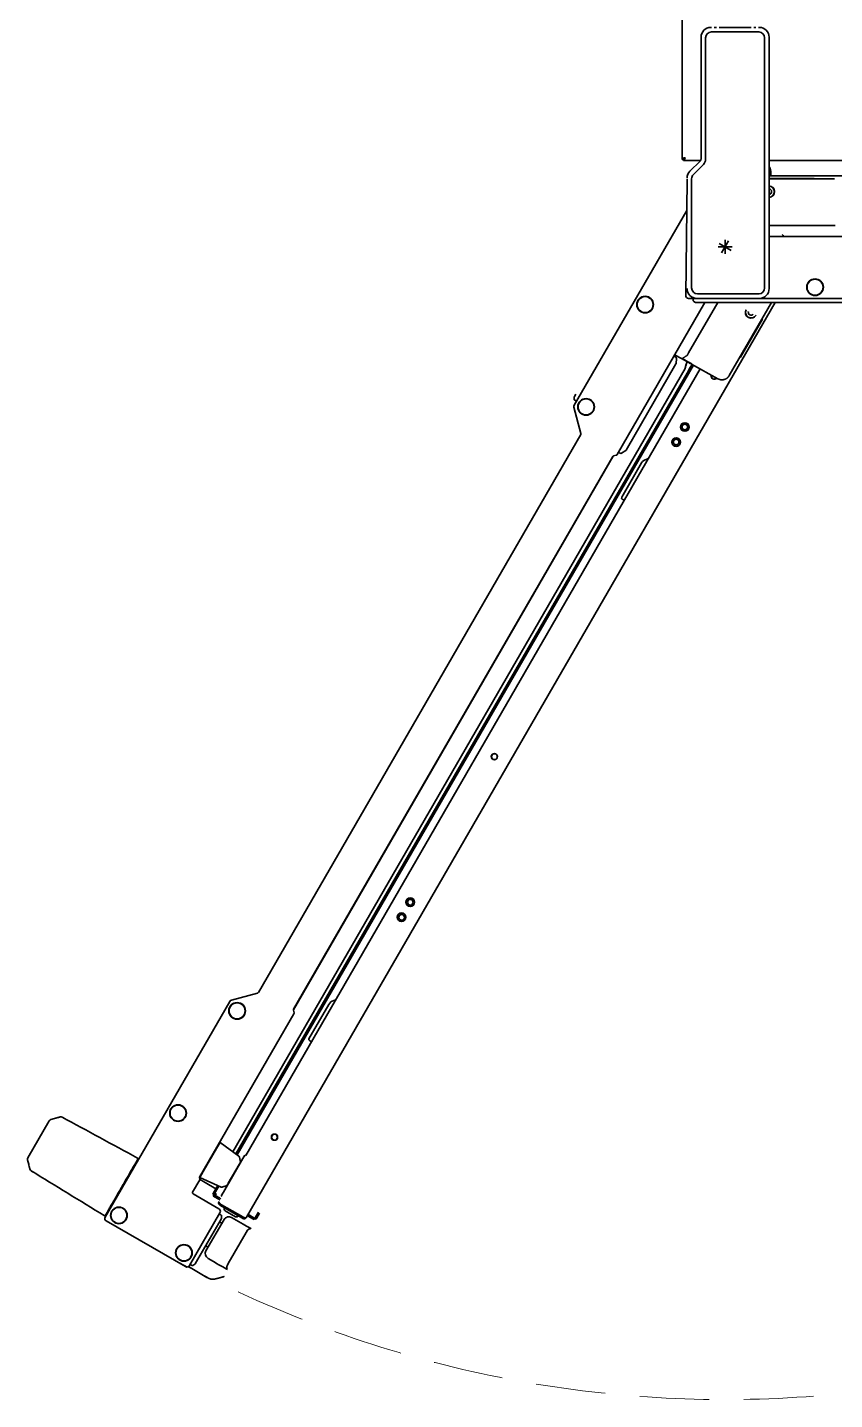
# Model space of a CAD drawing. Extents: x -760 to 4209, y 5795 to 10328.
# Drawn here: x 1378 to 1958, y 5795 to 6783 of the extents above; entities that cross this region are included whole.
import ezdxf

# ---------------------------------------------------------------- set-up
doc = ezdxf.new("R2010")
doc.units = 0
doc.header["$LTSCALE"] = 5
doc.linetypes.add('ACISOTGL', pattern=[3, 2, -1])
doc.layers.get('0').update_dxf_attribs({"linetype": 'CONTINUOUS', "lineweight": 0})
doc.layers.add('1', color=7, linetype='CONTINUOUS', true_color=0xffffff)

msp = doc.modelspace()

# ---------------------------------------------------------------- linework, layer by layer
at = {"linetype": 'ACISOTGL', "ltscale": 5}
msp.add_arc((1879.34, 6625.2), 829.72, 239.86189, 359.86189, dxfattribs=at)
at = {"layer": '1', "color": 7, "linetype": 'Continuous', "lineweight": 35}
for p, q in [((1848.55, 6688.2), (1848.55, 7688.06)), ((1862.05, 6699.17), (1862.05, 6776.2)), ((1869.05, 6783.2), (1869.67, 6783.2)), ((1869.55, 6779.95), (1903.55, 6779.95)), ((1871.54, 6783.2), (1873.18, 6783.2)), ((1875.06, 6783.2), (1898.05, 6783.2)), ((1899.93, 6783.2), (1901.57, 6783.2)), ((1903.44, 6783.2), (1904.05, 6783.2)), ((1911.05, 6776.2), (1911.05, 6699.17)), ((1865.3, 6688.18), (1865.3, 6775.7)), ((1907.8, 6775.7), (1907.8, 6595.7)), ((1848.55, 6688.2), (1848.55, 6688.54)), ((1849.35, 6688.2), (1848.55, 6688.2)), ((1849.35, 6688.2), (1849.35, 6688.54)), ((1849.7, 6688.2), (1849.36, 6688.2)), ((1849.36, 6688.2), (1849.36, 6687.4)), ((1849.7, 6687.4), (1849.36, 6687.4)), ((1861.73, 6687.4), (1849.7, 6687.4)), ((1854.11, 6679.75), (1861.38, 6687.03)), ((1862.05, 6690.57), (1862.05, 6695.64)), ((1911.05, 6695.64), (1911.05, 6690.57)), ((2710.75, 6687.4), (1911.05, 6687.4)), ((1911.05, 6687.03), (1911.05, 6595.2)), ((1856.55, 6677.25), (1863.77, 6684.46)), ((1851.05, 6590.2), (1852.05, 6673.32)), ((1855.3, 6595.7), (1855.3, 6674.24)), ((2656.3, 6676.4), (1911.05, 6676.4)), ((1942.55, 6674.49), (1911.06, 6674.49)), ((1911.06, 6674.12), (1958.08, 6674.12)), ((1770.85, 6511.3), (1851.79, 6651.49)), ((1911.06, 6640.62), (1958.59, 6640.62)), ((1911.41, 6632.85), (1911.05, 6633.2)), ((1911.76, 6632.7), (2047.64, 6632.7)), ((1853.05, 6588.2), (1859.05, 6588.2)), ((1855.31, 6595.46), (1855.31, 6595.5)), ((1855.31, 6595.46), (1855.31, 6595.46)), ((1856.34, 6586.82), (1856.34, 6588.2)), ((1904.05, 6588.2), (1859.05, 6588.2)), ((1859.31, 6591.46), (1859.31, 6591.46)), ((1859.36, 6591.46), (1859.31, 6591.46)), ((1903.55, 6591.45), (1859.55, 6591.45)), ((1903.8, 6591.46), (1903.75, 6591.46)), ((1903.8, 6591.46), (1903.8, 6591.46)), ((2032.23, 6588.2), (1904.06, 6588.2)), ((1907.8, 6595.5), (1907.8, 6595.46)), ((1907.8, 6595.46), (1907.8, 6595.46)), ((1535.2, 5926.73), (1915.36, 6585.2)), ((1864.91, 6585.2), (1801.69, 6475.7)), ((1874.05, 6585.2), (1853.06, 6548.86)), ((1858.13, 6585.31), (1856.89, 6585.93)), ((1860.34, 6585.2), (1858.58, 6585.2)), ((2024.94, 6585.2), (1860.34, 6585.2)), ((1912.73, 6585.2), (1882.33, 6532.55)), ((1890.42, 6545.81), (1906.17, 6573.09)), ((1855.66, 6540.6), (1527.52, 5972.25)), ((1856.53, 6540.11), (1528.33, 5971.66)), ((1843.09, 6539.42), (1809.09, 6480.53)), ((1842.63, 6546.62), (1843.83, 6545.92)), ((1843.97, 6540.95), (1843.09, 6539.42)), ((1848.06, 6544.81), (1843.53, 6547.32)), ((1844.32, 6545), (1844.11, 6541.39)), ((1850.96, 6539.13), (1850.95, 6539.12)), ((1855.66, 6540.6), (1854.35, 6538.34)), ((1856.53, 6540.12), (1855.22, 6537.84)), ((1874.23, 6530.31), (1855.26, 6540.82)), ((1525.25, 5973.9), (1850.73, 6537.64)), ((1861.42, 6537.4), (1534.54, 5971.22)), ((1852.35, 6534.88), (1854.35, 6538.34)), ((1855.22, 6537.84), (1853.22, 6534.38)), ((1771.02, 6517.58), (1771.9, 6519.11)), ((1775.69, 6490.99), (1770.66, 6509.78)), ((1770.89, 6517.14), (1770.8, 6515.76)), ((1772.5, 6514.14), (1771.3, 6514.84)), ((1543.64, 6088.48), (1775.59, 6490.23)), ((1809.09, 6480.53), (1808.21, 6479)), ((1798.91, 6474.62), (1568.82, 6076.1)), ((1798.54, 6474.25), (1568.95, 6076.6)), ((1799.15, 6474.72), (1801.08, 6475.23)), ((1803.83, 6476.64), (1802.63, 6477.33)), ((1807.9, 6478.67), (1804.88, 6476.67)), ((1805.07, 6444.98), (1819.33, 6469.67)), ((1822.97, 6472.47), (1823.63, 6472.65)), ((1806.81, 6442.82), (1805.43, 6443.61)), ((1807.31, 6443.69), (1806.81, 6442.82)), ((1807.31, 6443.69), (1807.32, 6443.69)), ((1524.24, 6082.98), (1543.03, 6088.01)), ((1433.44, 5926.88), (1523.03, 6082.05)), ((1569.37, 6073.91), (1568.85, 6075.84)), ((1580.07, 6055.27), (1594.33, 6079.96)), ((1597.97, 6082.76), (1598.63, 6082.93)), ((1569.27, 6073.15), (1501.33, 5955.47)), ((1581.81, 6053.11), (1580.43, 6053.9)), ((1582.31, 6053.97), (1581.81, 6053.11)), ((1582.31, 6053.97), (1582.32, 6053.98)), ((1377.85, 5969.6), (1393.15, 5996.1)), ((1394.34, 5997.02), (1399.73, 5998.54)), ((1401.12, 5998.93), (1394.43, 5997.14)), ((1394.45, 5997.05), (1394.43, 5997.14)), ((1402.58, 5998.73), (1402.59, 5998.75)), ((1403.61, 5998.19), (1402.59, 5998.75)), ((1403.6, 5998.18), (1403.61, 5998.19)), ((1504.01, 5959.54), (1513.64, 5976.22)), ((1513.64, 5976.22), (1516.12, 5980.53)), ((1513.91, 5976.7), (1513.67, 5976.84)), ((1516.12, 5980.53), (1529.65, 5970.7)), ((1379.38, 5961.29), (1377.59, 5967.97)), ((1456.19, 5966.28), (1455.76, 5966.53)), ((1507.87, 5966.8), (1508.11, 5966.66)), ((1509.53, 5969.11), (1509.29, 5969.25)), ((1511.99, 5973.93), (1512.23, 5973.79)), ((1532.52, 5968.93), (1518.52, 5944.68)), ((1532.52, 5968.93), (1534.02, 5971.52)), ((1534.02, 5971.52), (1534.54, 5971.22)), ((1380.29, 5960.11), (1380.28, 5960.09)), ((1381.27, 5959.49), (1380.28, 5960.09)), ((1381.27, 5959.49), (1381.28, 5959.51)), ((1452.24, 5960.44), (1452.67, 5960.19)), ((1501.52, 5955.24), (1504.01, 5959.54)), ((1503.49, 5959.2), (1503.73, 5959.06)), ((1505.41, 5961.98), (1505.17, 5962.12)), ((1522, 5951.22), (1529.84, 5964.8)), ((1446.32, 5950.19), (1444.17, 5946.46)), ((1448.56, 5954.07), (1448.99, 5953.82)), ((1501.49, 5953.75), (1496.34, 5944.83)), ((1501.54, 5954.13), (1501.28, 5955.09)), ((1501.59, 5953.93), (1501.49, 5953.75)), ((1516.8, 5948.43), (1501.52, 5955.24)), ((1501.56, 5953.95), (1501.59, 5953.93)), ((1502.59, 5953.35), (1501.59, 5953.93)), ((1513.1, 5947.28), (1505.38, 5951.74)), ((1514.39, 5949.51), (1511.36, 5944.25)), ((1515.31, 5949.1), (1512.22, 5943.75)), ((1496.71, 5943.47), (1515.33, 5932.72)), ((1510.86, 5943.39), (1511.36, 5944.25)), ((1511.72, 5942.89), (1510.86, 5943.39)), ((1511.22, 5942.02), (1511.72, 5942.88)), ((1512.09, 5941.52), (1511.22, 5942.02)), ((1512.22, 5943.75), (1511.72, 5942.89)), ((1511.8, 5942.91), (1511.72, 5942.89)), ((1511.72, 5942.88), (1511.8, 5942.91)), ((1511.72, 5942.88), (1512.59, 5942.38)), ((1512.09, 5941.52), (1515.19, 5939.73)), ((1512.59, 5942.38), (1515.69, 5940.59)), ((1515.8, 5939.37), (1515.19, 5939.73)), ((1515.69, 5940.59), (1516.3, 5940.24)), ((1516.06, 5939.22), (1515.8, 5939.37)), ((1516.3, 5940.24), (1516.56, 5940.09)), ((1517.02, 5942.08), (1518.52, 5944.68)), ((1517.54, 5941.78), (1517.02, 5942.08)), ((1434.97, 5930.54), (1435.41, 5930.29)), ((1516.06, 5929.99), (1494.06, 5891.88)), ((1515.56, 5929.12), (1517.01, 5928.29)), ((1516.52, 5935.15), (1531.83, 5926.31)), ((1517.15, 5926.02), (1517.25, 5927.82)), ((1517.16, 5935.7), (1532.4, 5926.91)), ((1519.13, 5933.24), (1519.13, 5932.43)), ((1527.11, 5927.07), (1519.78, 5931.3)), ((1524.44, 5926.54), (1532.81, 5921.7)), ((1528.41, 5927.07), (1529.11, 5927.48)), ((1532.23, 5927), (1531.83, 5926.31)), ((1531.83, 5926.31), (1532.61, 5925.86)), ((1532.4, 5926.91), (1533.01, 5926.55)), ((1533.01, 5926.55), (1532.61, 5925.86)), ((1533.57, 5926.48), (1533.58, 5926.47)), ((1535.16, 5926.67), (1535.2, 5926.73)), ((1536.08, 5927.67), (1535.82, 5927.81)), ((1536.69, 5927.31), (1536.08, 5927.67)), ((1536.32, 5928.68), (1536.58, 5928.53)), ((1536.58, 5928.53), (1537.19, 5928.18)), ((1536.69, 5927.31), (1539.8, 5925.52)), ((1537.19, 5928.18), (1540.3, 5926.39)), ((1540.3, 5926.39), (1541.16, 5925.89)), ((1541.17, 5925.89), (1541.67, 5926.75)), ((1541.67, 5926.75), (1543.79, 5930.44)), ((1542.53, 5926.25), (1544.5, 5929.66)), ((1491.33, 5891.15), (1434.17, 5924.15)), ((1515.14, 5922.44), (1500.14, 5896.46)), ((1505.97, 5902.56), (1518.97, 5925.07)), ((1517.08, 5925.8), (1515.14, 5922.44)), ((1515.77, 5923.12), (1515.49, 5923.04)), ((1517.04, 5922.73), (1516.53, 5923.02)), ((1532.81, 5921.7), (1535.03, 5920.42)), ((1534.99, 5915.82), (1535.87, 5917.35)), ((1535.03, 5920.42), (1537.48, 5919.01)), ((1537.34, 5918.45), (1536.19, 5917.69)), ((1537.48, 5919.01), (1538.39, 5918.48)), ((1540.66, 5925.02), (1539.8, 5925.52)), ((1541.16, 5925.89), (1540.66, 5925.02)), ((1542.03, 5925.39), (1541.17, 5925.89)), ((1542.53, 5926.25), (1542.03, 5925.39)), ((1505.99, 5906.59), (1506.06, 5906.3)), ((1521.99, 5893.31), (1534.99, 5915.82)), ((1506.53, 5905.7), (1507.04, 5905.4)), ((1512.96, 5893.9), (1507.44, 5897.09)), ((1493.33, 5891.15), (1506.65, 5883.46)), ((1496.01, 5891.91), (1494.56, 5892.75)), ((1496.53, 5891.93), (1498.04, 5892.93)), ((1500.14, 5896.46), (1498.2, 5893.09)), ((1515.81, 5892.26), (1513.17, 5893.78)), ((1518.03, 5890.98), (1515.81, 5892.26)), ((1520.48, 5889.56), (1518.03, 5890.98)), ((1521.39, 5889.03), (1520.48, 5889.56)), ((1520.98, 5891.34), (1520.9, 5889.96)), ((1521.11, 5891.78), (1521.99, 5893.31)), ((1512.76, 5882.32), (1513.04, 5882.4))]:
    msp.add_line(p, q, dxfattribs=at)
at = {"layer": '1', "color": 2, "linetype": 'Continuous', "lineweight": 35}
for p, q in [((1875.01, 6627.7), (1883.67, 6622.7)), ((1876.84, 6620.87), (1881.84, 6629.53)), ((1879.34, 6620.2), (1879.34, 6630.2)), ((1884.34, 6625.2), (1874.34, 6625.2))]:
    msp.add_line(p, q, dxfattribs=at)
at = {"layer": '1', "color": 7, "linetype": 'Continuous', "lineweight": 35}
for centre, radius in [((1944.05, 6596.2), 6), ((1944.05, 6596.2), 5.75), ((1821.87, 6583.66), 6), ((1821.87, 6583.66), 5.75), ((1779.37, 6510.05), 6), ((1779.37, 6510.05), 5.75), ((1850.44, 6495.57), 3.1), ((1850.44, 6495.57), 3), ((1850.44, 6495.57), 2), ((1844.19, 6484.74), 3.1), ((1844.19, 6484.74), 3), ((1844.19, 6484.74), 2), ((1713.44, 6258.28), 2.25), ((1713.44, 6258.28), 2.1), ((1652.94, 6153.49), 3.1), ((1652.94, 6153.49), 3), ((1652.94, 6153.49), 2), ((1646.69, 6142.66), 3.1), ((1646.69, 6142.66), 3), ((1646.69, 6142.66), 2), ((1528.37, 6075.3), 6), ((1528.37, 6075.3), 5.75), ((1485.87, 6001.69), 6), ((1485.87, 6001.69), 5.75), ((1555.29, 5984.35), 2.25), ((1555.29, 5984.35), 2.1), ((1443.37, 5928.08), 6), ((1443.37, 5928.08), 5.75), ((1490.13, 5901.08), 6), ((1490.13, 5901.08), 5.75)]:
    msp.add_circle(centre, radius, dxfattribs=at)
for centre, radius, start, end in [((1869.05, 6776.2), 7, 90, 180), ((1869.55, 6775.7), 4.25, 90, 180), ((1903.55, 6775.7), 4.25, 0, 90), ((1904.05, 6776.2), 7, 0, 90), ((1850.35, 6689.2), 0.25, 0, 90), ((1860.05, 6688.18), 5.25, 315, 0), ((1859.05, 6674.8), 7, 135, 180), ((1859.55, 6674.24), 4.25, 135, 180), ((1910.8, 6664.99), 4.13, 273.47062, 90), ((1910.8, 6664.99), 4, 0, 86.41687), ((1942.55, 6672.49), 2, 54.34031, 90), ((1910.8, 6664.99), 2, 0, 82.8225), ((1910.8, 6664.99), 4, 273.58313, 0), ((1910.8, 6664.99), 2, 277.1775, 0), ((1911.76, 6633.2), 0.5, 225, 270), ((1919.33, 6632.47), 2, 0.00094, 60), ((1853.05, 6590.2), 2, 180, 270), ((1859.05, 6595.2), 7, 180, 270), ((1859.55, 6595.7), 4.25, 180, 270), ((1903.55, 6595.7), 4.25, 270, 0), ((1904.05, 6595.2), 7, 270, 0), ((1857.34, 6586.82), 1, 180, 243.43495), ((1858.58, 6586.2), 1, 243.43495, 270), ((1898.07, 6578.06), 4.13, 153.47062, 330), ((1898.07, 6578.06), 4, 153.58312, 240), ((1898.07, 6578.06), 2, 157.1775, 240), ((1898.07, 6578.06), 4, 240, 326.41688), ((1898.07, 6578.06), 2, 240, 322.8225), ((1843.77, 6547.76), 0.5, 183.90177, 241), ((1843.33, 6545.06), 1, 356.56505, 60), ((1843.11, 6541.45), 1, 330, 356.56505), ((1888.69, 6546.81), 2, 294.34031, 330), ((1871.59, 6532.2), 2.25, 160.76625, 321.23625), ((1871.59, 6532.2), 2.1, 161.475, 320.53313), ((1772.59, 6510.3), 2, 150, 195), ((1771.8, 6515.7), 1, 176.56505, 240), ((1771.88, 6517.08), 1, 150, 176.56505), ((1774.72, 6490.73), 1, 330, 15), ((1799.41, 6473.75), 1, 105, 150), ((1800.82, 6476.2), 1, 285, 330), ((1804.33, 6477.51), 1, 240, 303.43495), ((1807.34, 6479.5), 1, 303.43495, 330), ((1824.52, 6466.67), 6, 105, 150), ((1822.08, 6478.44), 6, 285, 289.94086), ((1805.93, 6444.48), 1, 150, 240), ((1542.77, 6088.98), 1, 285, 330), ((1524.76, 6081.05), 2, 105, 150), ((1569.82, 6076.1), 1, 150, 195), ((1599.52, 6076.96), 6, 105, 150), ((1597.08, 6088.73), 6, 285, 289.94086), ((1568.41, 6073.65), 1, 330, 15), ((1580.93, 6054.77), 1, 150, 240), ((1394.88, 5995.1), 2, 105.75, 150), ((1401.59, 5996.99), 2, 61.5, 105.75), ((1379.58, 5968.6), 2, 150, 194.25), ((1456.53, 5968.87), 0.5, 330, 61.5), ((1381.3, 5961.84), 2, 194.25, 238.5), ((1501.77, 5955.22), 0.5, 150, 195), ((1501.06, 5954), 0.5, 330, 15), ((1497.21, 5944.33), 1, 150, 240), ((1513.09, 5943.25), 0.25, 330, 60), ((1519.16, 5939.17), 4, 226.89634, 240), ((1433.12, 5928.33), 0.5, 238.5, 330), ((1435.17, 5925.88), 2, 150, 240), ((1514.33, 5930.99), 2, 330, 60), ((1516.76, 5927.85), 0.5, 356.56505, 60), ((1518.43, 5933.24), 0.7, 0, 60), ((1522.44, 5923.07), 4, 60, 150), ((1520.43, 5932.43), 1.3, 180, 240), ((1527.76, 5928.2), 1.3, 240, 300), ((1529.46, 5926.87), 0.7, 60, 120), ((1516.03, 5922.15), 1, 60, 105), ((1517.29, 5923.16), 0.5, 240, 330), ((1516.65, 5926.05), 0.5, 330, 356.56505), ((1536.74, 5916.85), 1, 123.43495, 150), ((1537.89, 5917.61), 1, 60, 123.43495), ((1509.44, 5900.56), 4, 150, 240), ((1507.03, 5906.56), 1, 195, 240), ((1506.79, 5904.97), 0.5, 330, 60), ((1492.33, 5892.88), 2, 240, 330), ((1496.26, 5892.35), 0.5, 240, 303.43495), ((1497.76, 5893.34), 0.5, 303.43495, 330), ((1521.89, 5889.9), 1, 176.56505, 240), ((1521.98, 5891.28), 1, 150, 176.56505)]:
    msp.add_arc(centre, radius, start, end, dxfattribs=at)
for centre, major_axis, start_param, end_param in [((1863.34, 6536.77), (6.5, 11.26), 1.616349, 2.028782), ((1863.3, 6536.79), (6.48, 11.22), 1.60198, 1.999293), ((1863.29, 6536.79), (6.48, 11.22), 1.616502, 1.897025)]:
    msp.add_ellipse(centre, major_axis=major_axis, ratio=0.965926, start_param=start_param, end_param=end_param, dxfattribs=at)
for points, degree in [([(1862.05, 6695.64), (1862.05, 6696.57), (1862.05, 6697.86), (1862.05, 6699.17)], 3), ([(1911.05, 6699.17), (1911.05, 6697.86), (1911.05, 6696.57), (1911.05, 6695.64)], 3), ([(1850.27, 6689.43), (1850.21, 6689.43)], 1), ([(1850.58, 6689.12), (1850.58, 6689.05)], 1), ([(1861.38, 6687.03), (1861.41, 6687.06), (1861.44, 6687.09), (1861.47, 6687.11)], 3), ([(1861.47, 6687.12), (1861.47, 6687.12), (1861.47, 6687.12), (1861.47, 6687.11)], 3), ([(1862.05, 6688.54), (1862.05, 6689.3), (1862.05, 6690), (1862.05, 6690.57)], 3), ([(1862.05, 6688.54), (1862.05, 6688.53), (1862.05, 6688.53), (1862.05, 6688.52)], 3), ([(1911.05, 6690.57), (1911.05, 6689.63), (1911.05, 6688.35), (1911.05, 6687.03)], 3), ([(1852.05, 6673.32), (1852.05, 6673.58), (1852.05, 6673.84), (1852.05, 6674.1)], 3), ([(1851.98, 6547.09), (1848.58, 6544.83)], 1), ([(1402.55, 5998.75), (1420.62, 5988.94), (1438.69, 5979.12), (1456.77, 5969.31)], 3), ([(1530.14, 5969.65), (1530, 5970.06)], 1), ([(1530.81, 5966.49), (1530.04, 5970.1)], 1), ([(1432.86, 5927.9), (1415.32, 5938.65), (1397.79, 5949.39), (1380.25, 5960.14)], 3), ([(1517.51, 5948.43), (1517.95, 5948.54)], 1), ([(1517.52, 5948.4), (1521.02, 5949.54)], 1), ([(1513.21, 5943.47), (1513.17, 5943.49), (1513.12, 5943.49), (1513.08, 5943.48)], 3), ([(1513.19, 5943.05), (1513.24, 5943.06), (1513.28, 5943.09), (1513.3, 5943.13)], 3), ([(1515.26, 5937.83), (1515.29, 5937.89), (1515.32, 5937.94), (1515.36, 5938)], 3), ([(1516.68, 5935.98), (1516.62, 5935.7), (1516.57, 5935.43), (1516.52, 5935.15)], 3), ([(1532.47, 5926.87), (1532.55, 5926.82), (1532.63, 5926.77), (1532.71, 5926.73)], 3), ([(1535.12, 5926.59), (1535.08, 5926.54), (1535.05, 5926.48), (1535.01, 5926.42)], 3), ([(1512.71, 5882.31), (1512.72, 5882.31), (1512.74, 5882.32), (1512.76, 5882.32)], 3)]:
    msp.add_open_spline(points, degree=degree, dxfattribs=at)
for points, knots in [([(1848.55, 6688.54), (1848.55, 6688.58), (1848.57, 6688.62), (1848.61, 6688.69), (1848.64, 6688.73), (1848.72, 6688.8), (1848.77, 6688.84), (1848.89, 6688.91), (1848.96, 6688.95), (1849.11, 6689.02), (1849.19, 6689.06), (1849.37, 6689.13), (1849.46, 6689.17), (1849.66, 6689.24), (1849.77, 6689.28), (1849.98, 6689.35), (1850.09, 6689.39), (1850.21, 6689.43)], [0, 0, 0, 0, 0.125, 0.125, 0.25, 0.25, 0.375, 0.375, 0.5, 0.5, 0.625, 0.625, 0.75, 0.75, 0.875, 0.875, 1, 1, 1, 1]), ([(1849.35, 6688.54), (1849.35, 6688.62), (1849.38, 6688.69), (1849.47, 6688.84), (1849.54, 6688.91), (1849.7, 6689.06), (1849.8, 6689.13), (1850.03, 6689.28), (1850.15, 6689.35), (1850.27, 6689.43)], [0, 0, 0, 0, 0.25, 0.25, 0.5, 0.5, 0.75, 0.75, 1, 1, 1, 1]), ([(1850.58, 6689.12), (1850.51, 6689), (1850.43, 6688.87), (1850.29, 6688.65), (1850.21, 6688.55), (1850.07, 6688.38), (1849.99, 6688.32), (1849.84, 6688.23), (1849.77, 6688.2), (1849.7, 6688.2)], [0, 0, 0, 0, 0.25, 0.25, 0.5, 0.5, 0.75, 0.75, 1, 1, 1, 1]), ([(1850.58, 6689.05), (1850.54, 6688.94), (1850.51, 6688.83), (1850.43, 6688.62), (1850.4, 6688.51), (1850.32, 6688.31), (1850.29, 6688.22), (1850.21, 6688.04), (1850.18, 6687.95), (1850.1, 6687.8), (1850.07, 6687.73), (1849.99, 6687.62), (1849.95, 6687.57), (1849.88, 6687.48), (1849.84, 6687.45), (1849.77, 6687.41), (1849.73, 6687.4), (1849.7, 6687.4)], [0, 0, 0, 0, 0.125, 0.125, 0.25, 0.25, 0.375, 0.375, 0.5, 0.5, 0.625, 0.625, 0.75, 0.75, 0.875, 0.875, 1, 1, 1, 1]), ([(1850.21, 6689.43), (1850.21, 6689.43), (1850.22, 6689.43), (1850.23, 6689.43), (1850.24, 6689.44), (1850.25, 6689.44), (1850.26, 6689.44), (1850.27, 6689.44), (1850.28, 6689.45), (1850.29, 6689.45), (1850.3, 6689.45), (1850.31, 6689.45), (1850.32, 6689.45), (1850.33, 6689.45), (1850.34, 6689.45), (1850.35, 6689.45), (1850.35, 6689.45)], [0, 0, 0, 0, 0.070356, 0.140723, 0.211142, 0.28165, 0.352287, 0.42309, 0.494098, 0.565348, 0.636878, 0.708725, 0.780925, 0.853514, 0.926527, 1, 1, 1, 1]), ([(1850.6, 6689.2), (1850.6, 6689.2), (1850.6, 6689.19), (1850.6, 6689.18), (1850.6, 6689.17), (1850.6, 6689.16), (1850.6, 6689.15), (1850.6, 6689.14), (1850.6, 6689.13), (1850.6, 6689.12), (1850.6, 6689.1), (1850.59, 6689.09), (1850.59, 6689.08), (1850.59, 6689.07), (1850.58, 6689.06), (1850.58, 6689.06), (1850.58, 6689.05)], [0, 0, 0, 0, 0.073473, 0.146486, 0.219075, 0.291275, 0.363122, 0.434652, 0.505902, 0.57691, 0.647713, 0.71835, 0.788858, 0.859277, 0.929644, 1, 1, 1, 1]), ([(1861.47, 6687.12), (1861.5, 6687.14), (1861.52, 6687.17), (1861.56, 6687.22), (1861.58, 6687.24), (1861.65, 6687.32), (1861.68, 6687.37), (1861.79, 6687.53), (1861.85, 6687.64), (1861.92, 6687.8), (1861.93, 6687.83), (1861.95, 6687.89), (1861.96, 6687.92), (1861.99, 6688.01), (1862, 6688.08), (1862.04, 6688.27), (1862.05, 6688.39), (1862.05, 6688.52)], [0, 0, 0, 0, 0.0625, 0.0625, 0.125, 0.125, 0.25, 0.25, 0.5, 0.5, 0.5625, 0.5625, 0.625, 0.625, 0.75, 0.75, 1, 1, 1, 1]), ([(1853.06, 6548.86), (1853.05, 6548.83), (1853.03, 6548.81), (1853, 6548.75), (1852.99, 6548.73), (1852.96, 6548.68), (1852.94, 6548.65), (1852.91, 6548.6), (1852.9, 6548.57), (1852.85, 6548.49), (1852.82, 6548.44), (1852.77, 6548.35), (1852.74, 6548.3), (1852.68, 6548.2), (1852.66, 6548.15), (1852.62, 6548.08), (1852.6, 6548.06), (1852.58, 6548.02), (1852.56, 6547.99), (1852.53, 6547.93), (1852.5, 6547.89), (1852.46, 6547.81), (1852.43, 6547.77), (1852.39, 6547.7), (1852.37, 6547.66), (1852.33, 6547.59), (1852.32, 6547.56), (1852.28, 6547.5), (1852.27, 6547.48), (1852.24, 6547.43), (1852.22, 6547.41), (1852.21, 6547.37), (1852.2, 6547.37), (1852.19, 6547.35), (1852.18, 6547.33), (1852.17, 6547.32), (1852.17, 6547.3), (1852.16, 6547.3), (1852.16, 6547.29), (1852.15, 6547.28), (1852.15, 6547.27), (1852.15, 6547.27), (1852.14, 6547.26), (1852.14, 6547.26), (1852.14, 6547.26)], [0, 0, 0, 0, 0.03125, 0.03125, 0.0625, 0.0625, 0.09375, 0.09375, 0.125, 0.125, 0.1875, 0.1875, 0.25, 0.25, 0.3125, 0.3125, 0.34375, 0.34375, 0.375, 0.375, 0.4375, 0.4375, 0.5, 0.5, 0.5625, 0.5625, 0.625, 0.625, 0.6875, 0.6875, 0.75, 0.75, 0.78125, 0.78125, 0.8125, 0.84375, 0.84375, 0.875, 0.875, 0.90625, 0.90625, 0.9375, 0.9375, 1, 1, 1, 1]), ([(1848.06, 6544.81), (1848.1, 6544.79), (1848.15, 6544.77), (1848.24, 6544.75), (1848.28, 6544.74), (1848.37, 6544.75), (1848.42, 6544.76), (1848.5, 6544.78), (1848.55, 6544.8), (1848.58, 6544.83)], [0, 0, 0, 0, 0.25, 0.25, 0.5, 0.5, 0.75, 0.75, 1, 1, 1, 1]), ([(1848.58, 6544.83), (1848.58, 6544.83), (1848.58, 6544.83), (1848.58, 6544.83), (1848.59, 6544.83), (1848.59, 6544.83), (1848.6, 6544.82), (1848.61, 6544.82), (1848.63, 6544.8), (1848.64, 6544.8), (1848.67, 6544.78), (1848.69, 6544.77), (1848.76, 6544.73), (1848.81, 6544.7), (1848.91, 6544.65), (1848.94, 6544.63), (1849.02, 6544.59), (1849.06, 6544.57), (1849.19, 6544.49), (1849.38, 6544.39), (1849.61, 6544.26), (1849.76, 6544.18), (1849.79, 6544.16), (1849.86, 6544.13), (1849.89, 6544.11), (1849.99, 6544.05), (1850.06, 6544.01), (1850.27, 6543.9), (1850.42, 6543.81), (1850.73, 6543.64), (1850.9, 6543.55), (1851.15, 6543.41), (1851.24, 6543.36), (1851.37, 6543.28), (1851.42, 6543.26), (1851.51, 6543.21), (1851.56, 6543.18), (1851.79, 6543.05), (1851.98, 6542.95), (1852.37, 6542.73), (1852.57, 6542.62), (1852.98, 6542.39), (1853.19, 6542.28), (1853.46, 6542.13), (1853.52, 6542.1), (1853.62, 6542.04), (1853.68, 6542.01), (1853.84, 6541.92), (1853.95, 6541.86), (1854.17, 6541.74), (1854.34, 6541.65), (1854.5, 6541.55), (1854.62, 6541.49), (1854.67, 6541.46), (1854.84, 6541.37), (1854.95, 6541.3), (1855.12, 6541.21), (1855.21, 6541.16), (1855.3, 6541.11), (1855.35, 6541.08), (1855.38, 6541.07), (1855.39, 6541.06), (1855.4, 6541.06), (1855.4, 6541.06), (1855.4, 6541.06)], [0, 0, 0, 0, 0.003491, 0.007399, 0.015215, 0.030846, 0.030846, 0.062109, 0.062109, 0.093372, 0.093372, 0.124635, 0.124635, 0.187161, 0.187161, 0.218424, 0.218424, 0.249687, 0.249687, 0.312213, 0.37474, 0.37474, 0.390371, 0.390371, 0.406003, 0.406003, 0.437266, 0.437266, 0.499792, 0.499792, 0.562318, 0.562318, 0.593581, 0.593581, 0.609212, 0.609212, 0.624844, 0.624844, 0.68737, 0.68737, 0.749896, 0.749896, 0.812422, 0.812422, 0.828053, 0.828053, 0.843685, 0.843685, 0.874948, 0.874948, 0.906211, 0.921842, 0.921842, 0.937474, 0.937474, 0.968737, 0.968737, 0.984368, 0.992184, 0.996092, 0.998046, 0.999023, 0.999023, 1, 1, 1, 1]), ([(1855.26, 6540.82), (1855.14, 6540.88), (1855.02, 6540.95), (1854.79, 6541.08), (1854.67, 6541.15), (1854.32, 6541.34), (1854.08, 6541.47), (1853.74, 6541.66), (1853.62, 6541.73), (1853.45, 6541.82), (1853.39, 6541.86), (1853.27, 6541.92), (1853.22, 6541.95), (1852.94, 6542.11), (1852.71, 6542.23), (1852.28, 6542.47), (1852.07, 6542.59), (1851.66, 6542.82), (1851.45, 6542.93), (1851.23, 6543.05), (1851.21, 6543.07), (1851.16, 6543.09), (1851.09, 6543.13), (1850.92, 6543.23), (1850.78, 6543.3), (1850.51, 6543.45), (1850.33, 6543.55), (1850, 6543.73), (1849.85, 6543.82), (1849.62, 6543.94), (1849.55, 6543.98), (1849.44, 6544.04), (1849.41, 6544.06), (1849.34, 6544.1), (1849.31, 6544.12), (1849.14, 6544.21), (1848.95, 6544.31), (1848.79, 6544.41), (1848.73, 6544.44)], [0, 0, 0, 0, 0.043197, 0.043197, 0.086393, 0.086393, 0.172786, 0.172786, 0.215983, 0.215983, 0.237581, 0.237581, 0.259179, 0.259179, 0.345572, 0.345572, 0.431965, 0.431965, 0.518359, 0.518359, 0.529158, 0.529158, 0.539957, 0.561555, 0.604752, 0.604752, 0.691145, 0.691145, 0.777538, 0.777538, 0.820734, 0.820734, 0.842333, 0.842333, 0.863931, 0.863931, 0.950324, 1, 1, 1, 1]), ([(1850.95, 6539.12), (1850.9, 6538.87), (1850.85, 6538.62), (1850.8, 6538.25), (1850.78, 6538.12), (1850.75, 6537.87), (1850.74, 6537.74), (1850.72, 6537.62)], [0, 0, 0, 0, 0.5, 0.5, 0.75, 0.75, 1, 1, 1, 1]), ([(1851.98, 6547.09), (1852.01, 6547.11), (1852.04, 6547.14), (1852.1, 6547.19), (1852.12, 6547.22), (1852.14, 6547.26)], [0, 0, 0, 0, 0.5, 0.5, 1, 1, 1, 1]), ([(1855.26, 6540.82), (1855.26, 6540.82), (1855.27, 6540.82), (1855.28, 6540.84), (1855.29, 6540.86), (1855.31, 6540.9), (1855.33, 6540.93), (1855.36, 6540.99), (1855.38, 6541.02), (1855.4, 6541.06)], [0, 0, 0, 0, 0.25, 0.25, 0.5, 0.5, 0.75, 0.75, 1, 1, 1, 1]), ([(1882.33, 6532.55), (1882.28, 6532.47), (1882.23, 6532.39), (1882.13, 6532.22), (1882.07, 6532.14), (1881.99, 6532.02), (1881.96, 6531.98), (1881.9, 6531.91), (1881.87, 6531.87), (1881.78, 6531.75), (1881.72, 6531.68), (1881.53, 6531.46), (1881.39, 6531.32), (1881.22, 6531.15), (1881.18, 6531.12), (1881.11, 6531.05), (1881.07, 6531.02), (1880.96, 6530.93), (1880.88, 6530.87), (1880.65, 6530.69), (1880.5, 6530.58), (1880.17, 6530.37), (1880, 6530.28), (1879.74, 6530.15), (1879.65, 6530.11), (1879.47, 6530.03), (1879.38, 6529.99), (1879.11, 6529.88), (1878.92, 6529.82), (1878.64, 6529.75), (1878.55, 6529.72), (1878.36, 6529.68), (1878.27, 6529.66), (1877.98, 6529.61), (1877.79, 6529.59), (1877.55, 6529.57), (1877.5, 6529.56), (1877.4, 6529.56), (1877.35, 6529.56), (1877.21, 6529.55), (1877.11, 6529.55), (1876.82, 6529.56), (1876.63, 6529.57), (1876.24, 6529.62), (1876.05, 6529.65), (1875.77, 6529.71), (1875.67, 6529.73), (1875.53, 6529.77), (1875.49, 6529.78), (1875.39, 6529.81), (1875.35, 6529.83), (1875.11, 6529.9), (1874.93, 6529.97), (1874.66, 6530.09), (1874.57, 6530.13), (1874.4, 6530.21), (1874.31, 6530.26), (1874.23, 6530.31)], [0, 0, 0, 0, 0.03125, 0.03125, 0.0625, 0.0625, 0.078125, 0.078125, 0.09375, 0.09375, 0.125, 0.125, 0.1875, 0.1875, 0.203125, 0.203125, 0.21875, 0.21875, 0.25, 0.25, 0.3125, 0.3125, 0.375, 0.375, 0.40625, 0.40625, 0.4375, 0.4375, 0.5, 0.5, 0.53125, 0.53125, 0.5625, 0.5625, 0.625, 0.625, 0.640625, 0.640625, 0.65625, 0.65625, 0.6875, 0.6875, 0.75, 0.75, 0.8125, 0.8125, 0.84375, 0.84375, 0.859375, 0.859375, 0.875, 0.875, 0.9375, 0.9375, 0.96875, 0.96875, 1, 1, 1, 1]), ([(1399.73, 5998.54), (1399.77, 5998.55), (1399.81, 5998.57), (1399.89, 5998.59), (1399.93, 5998.6), (1400.01, 5998.62), (1400.05, 5998.63), (1400.13, 5998.66), (1400.17, 5998.67), (1400.28, 5998.7), (1400.35, 5998.72), (1400.45, 5998.75), (1400.48, 5998.76), (1400.53, 5998.77), (1400.55, 5998.78), (1400.58, 5998.78), (1400.6, 5998.79), (1400.67, 5998.81), (1400.73, 5998.83), (1400.81, 5998.85), (1400.83, 5998.85), (1400.86, 5998.86), (1400.88, 5998.87), (1400.9, 5998.87), (1400.91, 5998.88), (1400.94, 5998.88), (1400.95, 5998.89), (1400.99, 5998.9), (1401, 5998.9), (1401.02, 5998.91), (1401.02, 5998.91), (1401.03, 5998.91), (1401.04, 5998.91), (1401.05, 5998.92), (1401.05, 5998.92), (1401.05, 5998.92)], [0, 0, 0, 0, 0.062615, 0.062615, 0.125231, 0.125231, 0.187846, 0.187846, 0.250462, 0.250462, 0.375693, 0.375693, 0.438308, 0.438308, 0.469616, 0.469616, 0.500924, 0.500924, 0.626154, 0.626154, 0.68877, 0.68877, 0.720078, 0.720078, 0.751385, 0.751385, 0.814001, 0.814001, 0.876616, 0.876616, 0.907924, 0.907924, 0.939232, 0.939232, 1, 1, 1, 1]), ([(1379.36, 5961.35), (1379.36, 5961.35), (1379.36, 5961.35), (1379.36, 5961.36), (1379.35, 5961.37), (1379.34, 5961.41), (1379.34, 5961.44), (1379.32, 5961.51), (1379.31, 5961.54), (1379.3, 5961.58), (1379.3, 5961.59), (1379.29, 5961.63), (1379.28, 5961.67), (1379.27, 5961.71), (1379.27, 5961.72), (1379.25, 5961.79), (1379.23, 5961.85), (1379.16, 5962.15), (1379.09, 5962.39), (1378.79, 5963.61), (1378.54, 5964.58), (1378.16, 5966.07), (1378.03, 5966.58), (1377.84, 5967.32), (1377.78, 5967.56), (1377.7, 5967.9), (1377.67, 5968), (1377.64, 5968.1)], [0, 0, 0, 0, 0.004215, 0.004215, 0.014389, 0.014389, 0.033559, 0.033559, 0.050509, 0.050509, 0.053567, 0.053567, 0.068822, 0.068822, 0.072262, 0.072262, 0.098781, 0.098781, 0.204859, 0.204859, 0.629171, 0.629171, 0.852109, 0.852109, 0.954543, 0.954543, 1, 1, 1, 1]), ([(1456.96, 5968.62), (1456.96, 5968.62), (1456.94, 5968.59), (1456.88, 5968.47), (1456.83, 5968.38), (1456.74, 5968.24), (1456.71, 5968.19), (1456.68, 5968.14), (1456.66, 5968.1), (1456.65, 5968.09), (1456.6, 5967.99), (1456.55, 5967.91), (1456.4, 5967.65), (1456.17, 5967.25), (1455.88, 5966.74), (1455.63, 5966.32), (1455.55, 5966.17), (1455.41, 5965.94), (1455.37, 5965.86), (1455.3, 5965.74), (1455.27, 5965.7), (1455.23, 5965.61), (1455.2, 5965.57), (1454.98, 5965.2), (1454.78, 5964.84), (1454.34, 5964.08), (1454.11, 5963.68), (1453.62, 5962.83), (1453.36, 5962.38), (1453.02, 5961.8), (1452.96, 5961.68), (1452.85, 5961.5), (1452.82, 5961.44), (1452.75, 5961.32), (1452.57, 5961.02), (1452.39, 5960.71), (1451.96, 5959.96), (1451.66, 5959.44), (1451.05, 5958.38), (1450.74, 5957.84), (1450.25, 5957), (1450.09, 5956.71), (1449.88, 5956.36), (1449.84, 5956.28), (1449.76, 5956.14), (1449.71, 5956.07), (1449.59, 5955.85), (1449.51, 5955.7), (1449.09, 5954.98), (1448.75, 5954.39), (1448.06, 5953.21), (1447.72, 5952.61), (1447.02, 5951.41), (1446.67, 5950.8), (1446.32, 5950.19)], [0, 0, 0, 0, 0.0625, 0.0625, 0.125, 0.125, 0.140625, 0.148438, 0.148438, 0.15625, 0.15625, 0.1875, 0.1875, 0.25, 0.3125, 0.3125, 0.34375, 0.34375, 0.359375, 0.359375, 0.367188, 0.367188, 0.375, 0.375, 0.4375, 0.4375, 0.5, 0.5, 0.5625, 0.5625, 0.578125, 0.578125, 0.585938, 0.585938, 0.59375, 0.625, 0.625, 0.6875, 0.6875, 0.75, 0.75, 0.78125, 0.78125, 0.789063, 0.789063, 0.796875, 0.796875, 0.8125, 0.8125, 0.875, 0.875, 0.9375, 0.9375, 1, 1, 1, 1]), ([(1529.65, 5970.7), (1529.7, 5970.66), (1529.75, 5970.62), (1529.83, 5970.53), (1529.87, 5970.48), (1529.94, 5970.38), (1529.97, 5970.33), (1530.01, 5970.21), (1530.03, 5970.16), (1530.04, 5970.1)], [0, 0, 0, 0, 0.25, 0.25, 0.5, 0.5, 0.75, 0.75, 1, 1, 1, 1]), ([(1529.9, 5964.91), (1529.9, 5964.91), (1529.91, 5964.92), (1529.91, 5964.93), (1529.93, 5964.95), (1529.94, 5964.97), (1529.96, 5965.01), (1529.97, 5965.03), (1530, 5965.07), (1530, 5965.08), (1530.02, 5965.1), (1530.04, 5965.14), (1530.07, 5965.2), (1530.1, 5965.24), (1530.13, 5965.29), (1530.14, 5965.31), (1530.19, 5965.38), (1530.21, 5965.43), (1530.29, 5965.56), (1530.34, 5965.64), (1530.41, 5965.76), (1530.43, 5965.8), (1530.46, 5965.86), (1530.47, 5965.87), (1530.5, 5965.91), (1530.51, 5965.93), (1530.56, 5966.02), (1530.59, 5966.08), (1530.64, 5966.17), (1530.66, 5966.2), (1530.68, 5966.24), (1530.69, 5966.25), (1530.7, 5966.27), (1530.71, 5966.29), (1530.73, 5966.32), (1530.74, 5966.34), (1530.76, 5966.38), (1530.77, 5966.4), (1530.78, 5966.43), (1530.79, 5966.45), (1530.8, 5966.47), (1530.8, 5966.47), (1530.81, 5966.48), (1530.81, 5966.48), (1530.81, 5966.49), (1530.81, 5966.49), (1530.81, 5966.49), (1530.81, 5966.49)], [0, 0, 0, 0, 0.007812, 0.007812, 0.015625, 0.03125, 0.03125, 0.0625, 0.0625, 0.078125, 0.078125, 0.09375, 0.125, 0.15625, 0.15625, 0.1875, 0.1875, 0.25, 0.25, 0.375, 0.375, 0.4375, 0.4375, 0.46875, 0.46875, 0.5, 0.5, 0.625, 0.625, 0.6875, 0.6875, 0.71875, 0.71875, 0.75, 0.75, 0.8125, 0.8125, 0.875, 0.875, 0.9375, 0.9375, 0.96875, 0.96875, 0.984375, 0.992188, 0.992188, 1, 1, 1, 1]), ([(1529.84, 5964.8), (1529.85, 5964.82), (1529.86, 5964.84), (1529.87, 5964.87), (1529.88, 5964.87), (1529.89, 5964.89), (1529.89, 5964.9), (1529.9, 5964.91)], [0, 0, 0, 0, 0.5, 0.5, 0.75, 0.75, 1, 1, 1, 1]), ([(1530.06, 5964.67), (1530.06, 5964.67), (1530.06, 5964.67), (1530.04, 5964.69), (1530.02, 5964.69), (1529.99, 5964.72), (1529.96, 5964.73), (1529.91, 5964.76), (1529.87, 5964.78), (1529.84, 5964.8)], [0, 0, 0, 0, 0.25, 0.25, 0.5, 0.5, 0.75, 0.75, 1, 1, 1, 1]), ([(1444.17, 5946.46), (1443.81, 5945.85), (1443.46, 5945.24), (1442.76, 5944.03), (1442.42, 5943.43), (1442.03, 5942.76), (1441.94, 5942.61), (1441.77, 5942.31), (1441.64, 5942.09), (1441.39, 5941.65), (1441.22, 5941.35), (1440.72, 5940.49), (1440.07, 5939.36), (1439.44, 5938.27), (1438.98, 5937.47), (1438.83, 5937.21), (1438.64, 5936.89), (1438.6, 5936.82), (1438.53, 5936.69), (1438.42, 5936.5), (1438.31, 5936.31), (1437.95, 5935.68), (1437.67, 5935.2), (1437.14, 5934.28), (1436.88, 5933.84), (1436.39, 5932.99), (1436.16, 5932.59), (1435.88, 5932.11), (1435.83, 5932.02), (1435.72, 5931.84), (1435.67, 5931.74), (1435.52, 5931.48), (1435.42, 5931.31), (1435.13, 5930.81), (1434.96, 5930.5), (1434.63, 5929.95), (1434.49, 5929.69), (1434.29, 5929.35), (1434.23, 5929.24), (1434.11, 5929.04), (1434.05, 5928.94), (1433.9, 5928.68), (1433.82, 5928.54), (1433.69, 5928.31), (1433.64, 5928.22), (1433.57, 5928.11), (1433.55, 5928.08), (1433.55, 5928.08)], [0, 0, 0, 0, 0.062513, 0.062513, 0.125027, 0.125027, 0.132841, 0.140655, 0.156283, 0.156283, 0.18754, 0.18754, 0.250053, 0.312566, 0.312566, 0.343823, 0.343823, 0.351637, 0.351637, 0.359451, 0.37508, 0.37508, 0.437593, 0.437593, 0.500106, 0.500106, 0.56262, 0.56262, 0.578248, 0.578248, 0.593876, 0.593876, 0.625133, 0.625133, 0.687646, 0.687646, 0.75016, 0.75016, 0.781416, 0.781416, 0.812673, 0.812673, 0.875186, 0.875186, 0.937699, 0.937699, 1, 1, 1, 1]), ([(1505.38, 5951.74), (1505.36, 5951.75), (1505.32, 5951.77), (1505.26, 5951.81), (1505.2, 5951.85), (1505.12, 5951.89), (1505.04, 5951.94), (1504.94, 5951.99), (1504.85, 5952.05), (1504.74, 5952.11), (1504.59, 5952.2), (1504.42, 5952.3), (1504.22, 5952.41), (1504.05, 5952.51), (1503.89, 5952.6), (1503.73, 5952.69), (1503.57, 5952.79), (1503.39, 5952.89), (1503.24, 5952.97), (1503.13, 5953.04), (1503.05, 5953.08), (1502.98, 5953.12), (1502.92, 5953.16), (1502.86, 5953.2), (1502.81, 5953.23), (1502.76, 5953.26), (1502.72, 5953.28), (1502.68, 5953.3), (1502.65, 5953.32), (1502.62, 5953.34), (1502.6, 5953.35), (1502.59, 5953.35)], [0, 0, 0, 0, 0.017064, 0.036815, 0.059249, 0.084363, 0.112153, 0.142615, 0.175746, 0.211544, 0.250008, 0.322378, 0.388152, 0.447354, 0.499999, 0.556664, 0.617207, 0.681643, 0.74999, 0.781924, 0.811845, 0.839752, 0.865644, 0.88952, 0.911376, 0.931212, 0.949025, 0.964812, 0.978572, 0.990302, 1, 1, 1, 1]), ([(1517.52, 5948.4), (1517.46, 5948.38), (1517.4, 5948.36), (1517.28, 5948.35), (1517.22, 5948.35), (1517.09, 5948.35), (1517.03, 5948.36), (1516.91, 5948.39), (1516.86, 5948.41), (1516.8, 5948.43)], [0, 0, 0, 0, 0.25, 0.25, 0.5, 0.5, 0.75, 0.75, 1, 1, 1, 1]), ([(1521.02, 5949.54), (1521.02, 5949.54), (1521.03, 5949.54), (1521.03, 5949.55), (1521.03, 5949.55), (1521.03, 5949.55), (1521.03, 5949.55), (1521.04, 5949.56)], [0, 0, 0, 0, 0.5, 0.5, 0.75, 0.75, 1, 1, 1, 1]), ([(1521.04, 5949.56), (1521.04, 5949.56), (1521.04, 5949.56), (1521.04, 5949.56), (1521.04, 5949.56), (1521.05, 5949.57), (1521.05, 5949.58), (1521.06, 5949.59), (1521.06, 5949.6), (1521.07, 5949.6), (1521.07, 5949.61), (1521.08, 5949.62), (1521.09, 5949.64), (1521.1, 5949.66), (1521.12, 5949.68), (1521.12, 5949.69), (1521.14, 5949.72), (1521.16, 5949.74), (1521.2, 5949.82), (1521.24, 5949.87), (1521.29, 5949.97), (1521.31, 5950), (1521.34, 5950.05), (1521.35, 5950.07), (1521.37, 5950.11), (1521.38, 5950.12), (1521.43, 5950.22), (1521.48, 5950.29), (1521.55, 5950.42), (1521.57, 5950.46), (1521.61, 5950.53), (1521.62, 5950.55), (1521.65, 5950.6), (1521.66, 5950.62), (1521.7, 5950.69), (1521.73, 5950.73), (1521.78, 5950.83), (1521.8, 5950.88), (1521.86, 5950.97), (1521.88, 5951.02), (1521.93, 5951.1), (1521.94, 5951.12), (1521.96, 5951.16), (1521.97, 5951.18), (1521.98, 5951.2), (1521.99, 5951.21), (1521.99, 5951.22), (1522, 5951.22)], [0, 0, 0, 0, 0.007812, 0.007812, 0.015625, 0.03125, 0.03125, 0.0625, 0.0625, 0.078125, 0.078125, 0.09375, 0.125, 0.15625, 0.15625, 0.1875, 0.1875, 0.25, 0.25, 0.375, 0.375, 0.4375, 0.4375, 0.46875, 0.46875, 0.5, 0.5, 0.625, 0.625, 0.6875, 0.6875, 0.71875, 0.71875, 0.75, 0.75, 0.8125, 0.8125, 0.875, 0.875, 0.9375, 0.9375, 0.96875, 0.96875, 0.984375, 0.992187, 0.992187, 1, 1, 1, 1]), ([(1522.22, 5951.1), (1522.22, 5951.09), (1522.22, 5951.09), (1522.22, 5951.09), (1522.22, 5951.09), (1522.22, 5951.09), (1522.22, 5951.09), (1522.22, 5951.09), (1522.22, 5951.09), (1522.21, 5951.1), (1522.21, 5951.1), (1522.21, 5951.1), (1522.21, 5951.1), (1522.21, 5951.1), (1522.2, 5951.1), (1522.2, 5951.1), (1522.2, 5951.1), (1522.19, 5951.1), (1522.19, 5951.11), (1522.19, 5951.11), (1522.18, 5951.11), (1522.18, 5951.11), (1522.17, 5951.11), (1522.17, 5951.12), (1522.16, 5951.12), (1522.16, 5951.12), (1522.15, 5951.12), (1522.15, 5951.13), (1522.14, 5951.13), (1522.14, 5951.13), (1522.13, 5951.14), (1522.13, 5951.14), (1522.12, 5951.15), (1522.11, 5951.15), (1522.11, 5951.15), (1522.1, 5951.16), (1522.09, 5951.16), (1522.08, 5951.17), (1522.08, 5951.17), (1522.07, 5951.18), (1522.06, 5951.18), (1522.05, 5951.19), (1522.04, 5951.19), (1522.03, 5951.2), (1522.02, 5951.2), (1522.02, 5951.21), (1522.01, 5951.22), (1522, 5951.22), (1522, 5951.22)], [0, 0, 0, 0, 0.020121, 0.040316, 0.060583, 0.080924, 0.101337, 0.121824, 0.142383, 0.163014, 0.183718, 0.204495, 0.225345, 0.246266, 0.26726, 0.288326, 0.309465, 0.330675, 0.351957, 0.373312, 0.394738, 0.416235, 0.437805, 0.459445, 0.481158, 0.502941, 0.524796, 0.546721, 0.568718, 0.590786, 0.612924, 0.635134, 0.657413, 0.679763, 0.702184, 0.724675, 0.747236, 0.769866, 0.792567, 0.815338, 0.838178, 0.861088, 0.884067, 0.907115, 0.930233, 0.95342, 0.976676, 1, 1, 1, 1]), ([(1513.08, 5943.48), (1512.95, 5943.44), (1512.83, 5943.41), (1512.65, 5943.35), (1512.59, 5943.33), (1512.5, 5943.3), (1512.47, 5943.29), (1512.42, 5943.26), (1512.39, 5943.25), (1512.25, 5943.19), (1512.15, 5943.14), (1512.01, 5943.06), (1511.97, 5943.03), (1511.9, 5942.99), (1511.88, 5942.97), (1511.84, 5942.94), (1511.82, 5942.93), (1511.8, 5942.91)], [0, 0, 0, 0, 0.25, 0.25, 0.375, 0.375, 0.4375, 0.4375, 0.5, 0.5, 0.75, 0.75, 0.875, 0.875, 0.9375, 0.9375, 1, 1, 1, 1]), ([(1511.8, 5942.91), (1511.85, 5942.9), (1511.9, 5942.89), (1511.98, 5942.88), (1512.01, 5942.88), (1512.06, 5942.88), (1512.09, 5942.88), (1512.22, 5942.87), (1512.34, 5942.88), (1512.51, 5942.9), (1512.57, 5942.91), (1512.66, 5942.93), (1512.69, 5942.94), (1512.75, 5942.95), (1512.78, 5942.95), (1512.94, 5942.99), (1513.06, 5943.02), (1513.19, 5943.05)], [0, 0, 0, 0, 0.125, 0.125, 0.1875, 0.1875, 0.25, 0.25, 0.5, 0.5, 0.625, 0.625, 0.6875, 0.6875, 0.75, 0.75, 1, 1, 1, 1]), ([(1515.97, 5935.46), (1515.87, 5935.53), (1515.77, 5935.6), (1515.64, 5935.71), (1515.59, 5935.76), (1515.53, 5935.82), (1515.51, 5935.84), (1515.47, 5935.89), (1515.45, 5935.91), (1515.37, 5936.03), (1515.3, 5936.13), (1515.24, 5936.26), (1515.23, 5936.29), (1515.21, 5936.34), (1515.19, 5936.37), (1515.16, 5936.45), (1515.15, 5936.51), (1515.1, 5936.67), (1515.08, 5936.78), (1515.07, 5936.92), (1515.07, 5936.95), (1515.07, 5937.01), (1515.07, 5937.09), (1515.08, 5937.17), (1515.09, 5937.28), (1515.1, 5937.33), (1515.11, 5937.41), (1515.12, 5937.44), (1515.13, 5937.49), (1515.14, 5937.51), (1515.18, 5937.64), (1515.22, 5937.74), (1515.26, 5937.83)], [0, 0, 0, 0, 0.125, 0.125, 0.1875, 0.1875, 0.21875, 0.21875, 0.25, 0.25, 0.375, 0.375, 0.40625, 0.40625, 0.4375, 0.4375, 0.5, 0.5, 0.625, 0.625, 0.65625, 0.65625, 0.6875, 0.75, 0.75, 0.8125, 0.8125, 0.84375, 0.84375, 0.875, 0.875, 1, 1, 1, 1]), ([(1515.4, 5938.07), (1515.37, 5938.01), (1515.35, 5937.94), (1515.33, 5937.81), (1515.33, 5937.74), (1515.34, 5937.65), (1515.34, 5937.63), (1515.35, 5937.59), (1515.36, 5937.54), (1515.38, 5937.48), (1515.42, 5937.37), (1515.46, 5937.3), (1515.52, 5937.2), (1515.53, 5937.18), (1515.56, 5937.14), (1515.6, 5937.08), (1515.65, 5937.02), (1515.74, 5936.9), (1515.81, 5936.82), (1515.91, 5936.71), (1515.93, 5936.69), (1515.98, 5936.65), (1516, 5936.63), (1516.06, 5936.57), (1516.15, 5936.49), (1516.24, 5936.41), (1516.31, 5936.35), (1516.33, 5936.33), (1516.38, 5936.29), (1516.4, 5936.27), (1516.42, 5936.25)], [0, 0, 0, 0, 0.125, 0.125, 0.25, 0.25, 0.28125, 0.28125, 0.3125, 0.375, 0.375, 0.5, 0.5, 0.53125, 0.53125, 0.5625, 0.625, 0.625, 0.75, 0.75, 0.78125, 0.78125, 0.8125, 0.8125, 0.875, 0.9375, 0.9375, 0.96875, 0.96875, 1, 1, 1, 1]), ([(1515.96, 5936.61), (1515.99, 5936.56), (1516.02, 5936.5), (1516.07, 5936.42), (1516.09, 5936.39), (1516.13, 5936.35), (1516.14, 5936.34), (1516.17, 5936.31), (1516.18, 5936.3), (1516.25, 5936.24), (1516.31, 5936.2), (1516.37, 5936.16)], [0, 0, 0, 0, 0.309571, 0.309571, 0.482178, 0.482178, 0.568482, 0.568482, 0.654786, 0.654786, 1, 1, 1, 1]), ([(1515.97, 5935.46), (1516.06, 5935.42), (1516.14, 5935.37), (1516.32, 5935.26), (1516.42, 5935.21), (1516.52, 5935.15)], [0, 0, 0, 0, 0.462959, 0.462959, 1, 1, 1, 1]), ([(1533.07, 5926.64), (1532.97, 5926.67), (1532.88, 5926.71), (1532.68, 5926.79), (1532.57, 5926.83), (1532.47, 5926.87)], [0, 0, 0, 0, 0.462959, 0.462959, 1, 1, 1, 1]), ([(1535.01, 5926.42), (1534.96, 5926.34), (1534.89, 5926.26), (1534.75, 5926.11), (1534.67, 5926.03), (1534.56, 5925.95), (1534.54, 5925.94), (1534.49, 5925.91), (1534.42, 5925.86), (1534.35, 5925.82), (1534.2, 5925.75), (1534.1, 5925.71), (1533.96, 5925.67), (1533.93, 5925.66), (1533.87, 5925.65), (1533.79, 5925.64), (1533.7, 5925.62), (1533.53, 5925.61), (1533.41, 5925.61), (1533.26, 5925.63), (1533.23, 5925.64), (1533.17, 5925.65), (1533.14, 5925.65), (1533.06, 5925.67), (1532.94, 5925.71), (1532.83, 5925.75), (1532.75, 5925.79), (1532.72, 5925.8), (1532.67, 5925.83), (1532.64, 5925.84), (1532.61, 5925.86)], [0, 0, 0, 0, 0.125, 0.125, 0.25, 0.25, 0.28125, 0.28125, 0.3125, 0.375, 0.375, 0.5, 0.5, 0.53125, 0.53125, 0.5625, 0.625, 0.625, 0.75, 0.75, 0.78125, 0.78125, 0.8125, 0.8125, 0.875, 0.9375, 0.9375, 0.96875, 0.96875, 1, 1, 1, 1]), ([(1532.71, 5926.73), (1532.77, 5926.71), (1532.84, 5926.69), (1532.96, 5926.67), (1533.01, 5926.65), (1533.07, 5926.64)], [0, 0, 0, 0, 0.537041, 0.537041, 1, 1, 1, 1]), ([(1533.01, 5926.55), (1533.08, 5926.51), (1533.15, 5926.48), (1533.23, 5926.46), (1533.25, 5926.45), (1533.29, 5926.44), (1533.3, 5926.44), (1533.36, 5926.43), (1533.39, 5926.42), (1533.5, 5926.41), (1533.56, 5926.41), (1533.65, 5926.42), (1533.66, 5926.43), (1533.69, 5926.43), (1533.7, 5926.43), (1533.7, 5926.43)], [0, 0, 0, 0, 0.296758, 0.296758, 0.370947, 0.370947, 0.445137, 0.445137, 0.593516, 0.593516, 0.890274, 0.890274, 0.964463, 0.964463, 1, 1, 1, 1]), ([(1533.07, 5926.64), (1533.18, 5926.6), (1533.3, 5926.56), (1533.47, 5926.5), (1533.52, 5926.48), (1533.61, 5926.46), (1533.64, 5926.45), (1533.69, 5926.44), (1533.72, 5926.43), (1533.86, 5926.4), (1533.97, 5926.38), (1534.09, 5926.36), (1534.12, 5926.35), (1534.17, 5926.35), (1534.19, 5926.34), (1534.27, 5926.34), (1534.32, 5926.33), (1534.45, 5926.33), (1534.54, 5926.33), (1534.64, 5926.35), (1534.66, 5926.35), (1534.7, 5926.36), (1534.75, 5926.38), (1534.8, 5926.39), (1534.87, 5926.42), (1534.9, 5926.44), (1534.94, 5926.46), (1534.96, 5926.47), (1534.99, 5926.49), (1535, 5926.5), (1535.07, 5926.56), (1535.11, 5926.61), (1535.16, 5926.67)], [0, 0, 0, 0, 0.125, 0.125, 0.1875, 0.1875, 0.21875, 0.21875, 0.25, 0.25, 0.375, 0.375, 0.40625, 0.40625, 0.4375, 0.4375, 0.5, 0.5, 0.625, 0.625, 0.65625, 0.65625, 0.6875, 0.75, 0.75, 0.8125, 0.8125, 0.84375, 0.84375, 0.875, 0.875, 1, 1, 1, 1]), ([(1507.33, 5883.07), (1507.32, 5883.07), (1507.3, 5883.08), (1507.27, 5883.1), (1507.24, 5883.12), (1507.21, 5883.14), (1507.18, 5883.15), (1507.15, 5883.17), (1507.12, 5883.18), (1507.1, 5883.2), (1507.07, 5883.22), (1507.04, 5883.23), (1507.02, 5883.25), (1506.99, 5883.26), (1506.97, 5883.27), (1506.95, 5883.29), (1506.92, 5883.3), (1506.9, 5883.31), (1506.88, 5883.33), (1506.85, 5883.34), (1506.83, 5883.35), (1506.81, 5883.36), (1506.79, 5883.38), (1506.77, 5883.39), (1506.75, 5883.4), (1506.74, 5883.41), (1506.72, 5883.42), (1506.7, 5883.43), (1506.68, 5883.44), (1506.67, 5883.45), (1506.66, 5883.45), (1506.65, 5883.46)], [0, 0, 0, 0, 0.045822, 0.090837, 0.135046, 0.178447, 0.221042, 0.262828, 0.303807, 0.343977, 0.383338, 0.42189, 0.459633, 0.496565, 0.532688, 0.567999, 0.602498, 0.636186, 0.669061, 0.701124, 0.732373, 0.762807, 0.792428, 0.821233, 0.849223, 0.876396, 0.902752, 0.928292, 0.953013, 0.976916, 1, 1, 1, 1]), ([(1507.33, 5883.07), (1507.34, 5883.06), (1507.35, 5883.06), (1507.36, 5883.05), (1507.37, 5883.04), (1507.39, 5883.03), (1507.41, 5883.02), (1507.43, 5883.01), (1507.44, 5883), (1507.45, 5883), (1507.46, 5882.99), (1507.48, 5882.98), (1507.49, 5882.97), (1507.51, 5882.97)], [0, 0, 0, 0, 0.125, 0.125, 0.25, 0.25, 0.5, 0.5, 0.625, 0.625, 0.75, 0.75, 1, 1, 1, 1]), ([(1512.71, 5882.31), (1512.5, 5882.25), (1512.29, 5882.21), (1511.85, 5882.14), (1511.63, 5882.11), (1511.19, 5882.08), (1510.96, 5882.07), (1510.51, 5882.09), (1510.28, 5882.1), (1509.94, 5882.15), (1509.82, 5882.16), (1509.65, 5882.19), (1509.6, 5882.2), (1509.48, 5882.23), (1509.43, 5882.24), (1509.15, 5882.3), (1508.93, 5882.36), (1508.5, 5882.5), (1508.29, 5882.58), (1507.89, 5882.76), (1507.69, 5882.86), (1507.51, 5882.97)], [0, 0, 0, 0, 0.125, 0.125, 0.25, 0.25, 0.375, 0.375, 0.5, 0.5, 0.5625, 0.5625, 0.59375, 0.59375, 0.625, 0.625, 0.75, 0.75, 0.875, 0.875, 1, 1, 1, 1]), ([(1513.04, 5882.4), (1513.05, 5882.4), (1513.07, 5882.41), (1513.11, 5882.42), (1513.16, 5882.43), (1513.23, 5882.45), (1513.31, 5882.47), (1513.42, 5882.5), (1513.54, 5882.53), (1513.68, 5882.57), (1513.83, 5882.61), (1513.98, 5882.65), (1514.17, 5882.7), (1514.44, 5882.77), (1514.8, 5882.87), (1515.18, 5882.97), (1515.53, 5883.06), (1515.9, 5883.16), (1516.31, 5883.27), (1516.77, 5883.4), (1517.11, 5883.49), (1517.38, 5883.56), (1517.59, 5883.62), (1517.82, 5883.68), (1518.02, 5883.73), (1518.17, 5883.77), (1518.28, 5883.8), (1518.38, 5883.83), (1518.48, 5883.86), (1518.57, 5883.88), (1518.65, 5883.9), (1518.72, 5883.92), (1518.79, 5883.94), (1518.85, 5883.95), (1518.9, 5883.97), (1518.94, 5883.98), (1518.95, 5883.98)], [0, 0, 0, 0, 0.0061, 0.01531, 0.027667, 0.04322, 0.062032, 0.084179, 0.109751, 0.139649, 0.168791, 0.197137, 0.224648, 0.276341, 0.344632, 0.418422, 0.469345, 0.515612, 0.598152, 0.668476, 0.730211, 0.758888, 0.790823, 0.826032, 0.864529, 0.882031, 0.898505, 0.913948, 0.928354, 0.941722, 0.954048, 0.96533, 0.975568, 0.984759, 0.992903, 1, 1, 1, 1])]:
    msp.add_open_spline(points, degree=3, knots=knots, dxfattribs=at)
msp.add_rational_spline([(1912.22, 6676.36), (1912.41, 6678.02), (1912.32, 6679.69), (1911.96, 6681.34), (1911.34, 6682.9)], [0.499655350133, 0.490830251539, 0.486872406831, 0.487781816009, 0.493558479073], degree=4, dxfattribs=at)

doc.saveas('drawing.dxf')
